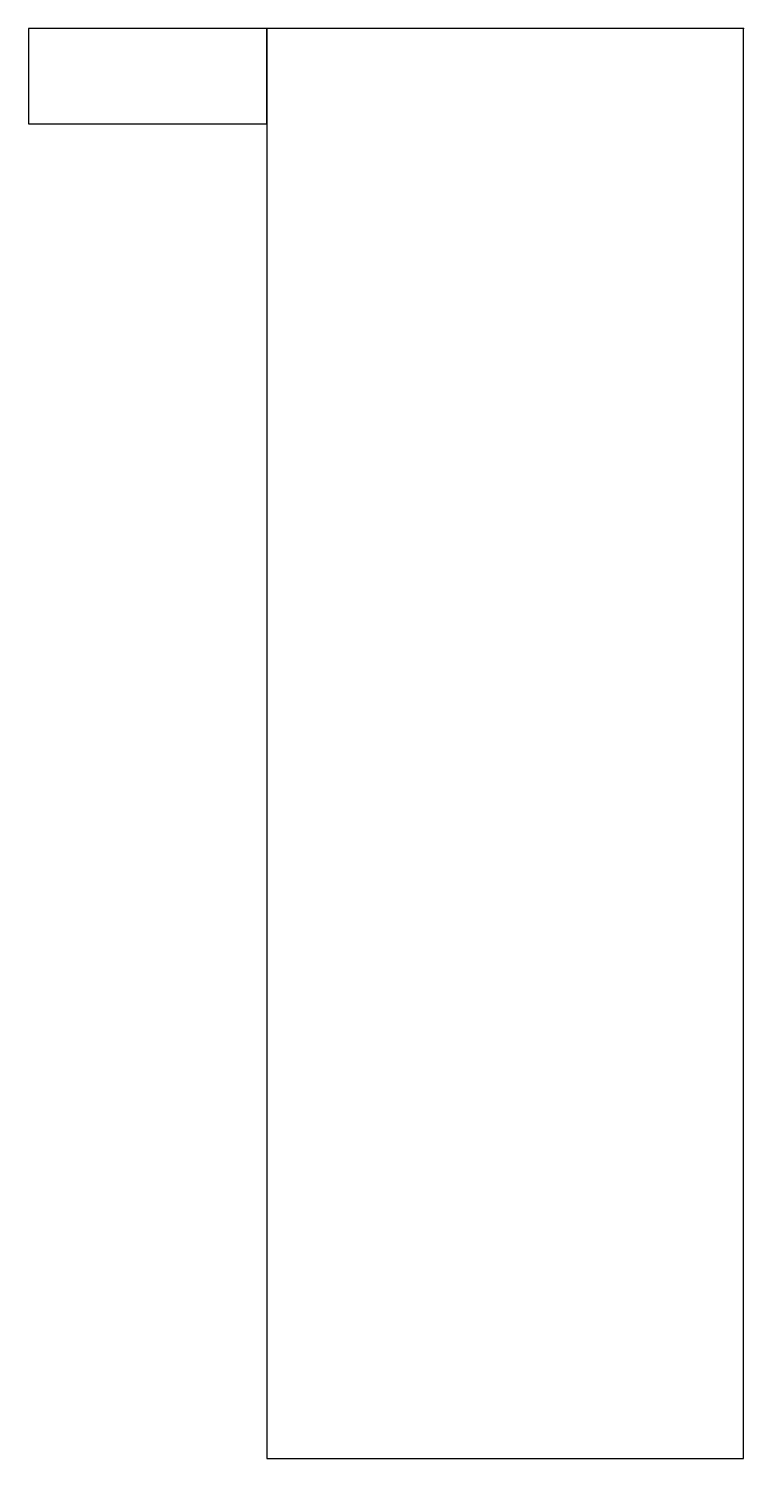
# Model space of a CAD drawing. Header units: millimetres. Extents: x 110 to 125, y -30 to 0.
import ezdxf

# ---------------------------------------------------------------- set-up
doc = ezdxf.new("R2010")
doc.units = ezdxf.units.MM
doc.layers.get('0').update_dxf_attribs({"linetype": 'CONTINUOUS'})

msp = doc.modelspace()

# ---------------------------------------------------------------- linework, layer by layer
msp.add_lwpolyline([(125, 0), (115, 0), (110, 0), (110, -2), (115, -2), (115, 0), (115, -30), (125, -30)], close=True)
msp.add_point((125, 0))

doc.saveas('drawing.dxf')
